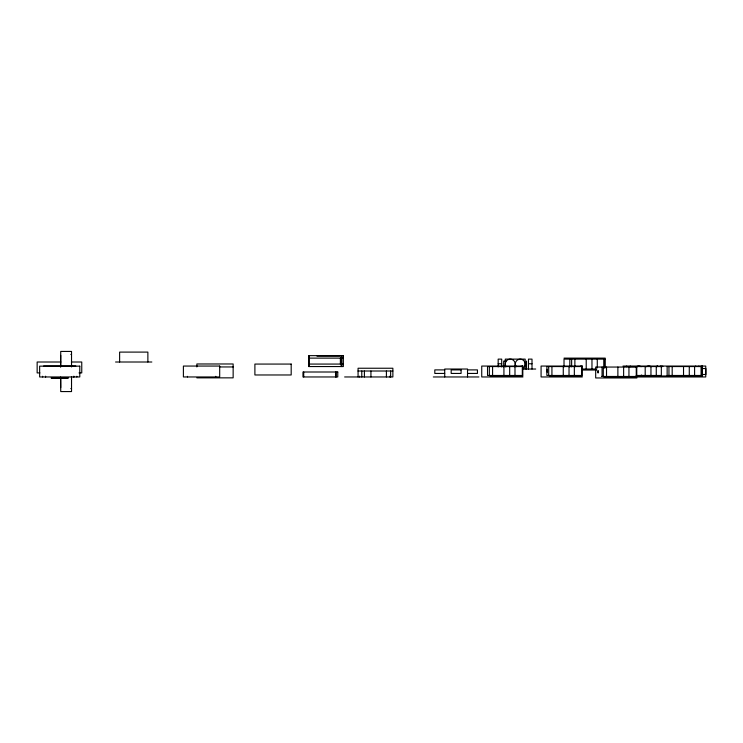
<?xml version="1.0" encoding="UTF-8"?>
<svg xmlns="http://www.w3.org/2000/svg" width="743" height="743" viewBox="0 0 743 743"><rect width="100%" height="100%" fill="white"/><g stroke="black" fill="none" stroke-linecap="round" stroke-linejoin="round"><path stroke-width="1.11" d="M547.238 369.28L547.238 372.252M70.836 354.402L71.532 354.402M60.722 355.395L60.61 366.893M316.973 356.138L339.774 356.138M308.475 358.126L343.35 358.126M564.021 358.126L605.257 358.126M605.257 359.12L564.021 359.12L564.021 366.828M505.964 361.098L503.689 361.098L503.689 366.763M60.852 362.008L37.15 362.008L37.15 372.912L39.908 372.912M71.402 362.008L81.758 362.008L81.758 372.912L78.999 372.912M115.564 362.008L151.841 362.008M498.172 363.764L501.701 363.764M528.468 363.764L532.007 363.764M308.475 364.07L343.35 364.07M43.605 366.039L75.823 366.039M522.97 366.058L481.733 366.058L481.733 376.961L522.97 376.961M582.317 366.058L541.08 366.058L541.08 376.961L582.317 376.961M623.005 366.058L705.757 366.058L705.757 376.961L637.253 376.961M628.801 366.55L662.756 366.55L662.756 366.058M701.086 366.55L667.14 366.55L667.14 375.475L701.086 375.475M219.482 366.949L233.144 366.949M636.918 367.051L595.682 367.051L595.682 377.955L636.918 377.955M702.284 368.537L705.85 368.537L705.85 374.481L702.284 374.481M522.97 369.03L535.703 369.03M581.815 369.03L596.601 369.03M444.723 369.893L434.804 369.893L434.804 373.432L444.723 373.432M467.523 369.893L477.433 369.893L477.433 373.432L467.561 373.432M581.741 370.023L596.824 370.023M357.987 371.008L392.871 371.008M636.212 375.475L660.796 375.475M489.943 375.967L522.812 375.967L522.812 366.058M549.291 375.967L582.159 375.967L582.159 366.058M637.253 375.967L702.581 375.967M601.486 376.469L635.432 376.469L635.432 376.961M344.631 376.961L392.871 376.961L392.871 368.24L358.07 368.24L358.07 376.961M433.318 376.961L478.919 376.961M603.892 376.961L636.76 376.961L636.76 367.051M196.867 377.853L233.144 377.853L233.144 363.977L196.867 363.977L196.867 366.949M60.722 387.605L60.61 377.249M70.836 388.598L71.532 388.598M702.414 366.058L702.414 375.967M701.921 366.058L701.921 375.967M701.086 366.058L701.086 375.967M698.875 366.058L698.875 366.55M698.875 375.475L698.875 375.967M695.727 366.058L695.727 366.55M695.727 375.475L695.727 375.967M694.603 366.55L694.603 375.475M689.281 366.55L689.281 375.475M683.532 366.55L683.532 375.475M672.183 366.55L672.183 375.475M668.951 366.55L668.951 375.475M661.335 366.058L661.335 375.967M660.536 366.058L660.536 366.671M660.536 375.475L660.536 375.967M657.388 366.058L657.388 366.55M657.388 375.475L657.388 375.967M657.007 366.058L657.007 366.671M656.264 366.55L656.264 375.475M650.952 366.55L650.952 375.475M645.193 366.55L645.193 375.475M636.259 367.051L636.259 376.961M630.24 366.058L630.24 366.671M628.95 367.051L628.95 376.469M626.711 366.058L626.711 366.671M623.628 367.051L623.628 376.469M617.879 367.051L617.879 376.469M606.529 367.051L606.529 376.469M605.099 359.12L605.099 367.924M604.598 359.12L604.598 367.924M603.771 359.12L603.771 367.924M603.297 367.051L603.297 376.469M602.062 367.051L602.062 376.469M597.279 359.12L597.279 367.924M591.967 359.12L591.967 369.03M586.218 359.12L586.218 369.03M581.658 366.058L581.658 375.967M580.831 375.967L580.831 375.475L546.876 375.475L546.876 366.55L580.506 366.55L580.506 366.058M575.463 366.058L575.463 366.55M575.463 375.475L575.463 375.967M574.868 359.12L574.868 366.828M574.339 366.55L574.339 375.475M571.636 359.12L571.636 366.828M569.825 359.12L569.825 366.828M569.027 366.55L569.027 375.475M563.268 366.55L563.268 375.475M551.928 366.55L551.928 375.475M548.696 366.55L548.696 375.475M532.007 369.03L532.007 359.12L528.468 359.12L528.468 369.03M526.49 361.098L526.49 369.03M525.18 369.03L525.18 359.12L505.286 359.12L505.286 366.828M522.31 366.058L522.31 375.967M521.484 375.967L521.484 375.475L487.529 375.475L487.529 366.55L521.159 366.55L521.159 366.058M516.116 366.058L516.116 366.55M516.116 375.475L516.116 375.967M514.992 366.55L514.992 375.475M509.679 366.55L509.679 375.475M503.921 366.55L503.921 375.475M501.701 366.921L501.701 359.12L498.172 359.12L498.172 366.921M492.581 366.55L492.581 375.475M489.349 366.55L489.349 375.475M467.523 376.961L467.523 369.03L444.723 369.03L444.723 376.961M390.651 371.008L390.651 376.961M389.852 376.181L389.852 376.961M386.406 371.008L386.406 376.961M370.933 371.008L370.933 376.961M364.404 371.008L364.404 376.961M361.776 371.008L361.776 376.961M359.584 376.181L359.584 376.961M341.864 355.646L341.864 366.55M341.121 355.646L341.121 366.55M340.378 358.126L340.378 364.07M336.282 372.002L336.282 376.961M335.539 372.002L335.539 376.961M309.302 355.646L309.302 366.55M303.72 372.002L303.72 376.961M215.721 376.348L215.721 376.961M187.468 376.348L187.468 376.961M147.876 362.008L147.876 352.098L119.623 352.098L119.623 362.008M76.817 376.264L76.817 376.961M73.845 376.19L73.845 377.24M71.532 366.94L71.532 351.43L60.722 351.43L60.722 366.94M71.532 376.664L71.532 391.57L60.722 391.57L60.722 377.249M45.592 376.19L45.592 377.24M42.62 376.264L42.62 376.961M646.382 366.689A4.96 4.96 0 0 1 651.156 366.689M641.683 375.039A4.96 4.96 0 0 1 636.38 375.373M636.38 366.689A4.96 4.96 0 0 1 641.153 366.689M516.051 366.745A4.96 4.96 0 0 1 517.667 359.853A4.96 4.96 0 0 1 524.521 361.618A4.96 4.96 0 0 1 522.617 368.435M506.048 366.745A4.96 4.96 0 0 1 506.995 360.336A4.96 4.96 0 0 1 513.478 360.336A4.96 4.96 0 0 1 514.416 366.745M597.957 371.37C598.069 376.515 598.394 368.008 597.957 371.37M343.35 355.646L308.559 355.646L308.559 366.55L343.35 366.55L343.35 355.646M291.182 364.07L254.895 364.07L254.895 374.974L291.182 374.974L291.182 364.07M219.687 366.058L183.4 366.058L183.4 376.961L219.687 376.961L219.687 366.058M79.789 366.15L39.639 366.15L39.639 376.961L79.789 376.961L79.789 366.15M461.078 369.893L451.168 369.893L451.168 373.432L461.078 373.432L461.078 369.893M337.768 372.002L302.977 372.002L302.977 376.961L337.768 376.961L337.768 372.002M68.142 377.611L51.295 377.611L51.295 378.336L68.142 378.336L68.142 377.611"/></g></svg>
